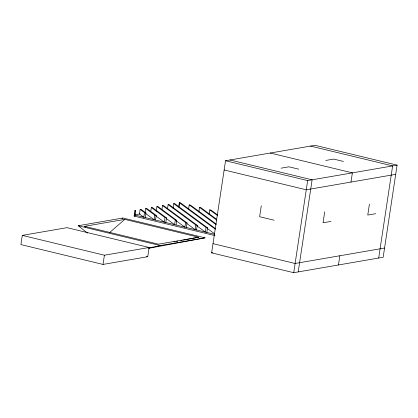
<?xml version="1.0" encoding="UTF-8"?>
<svg xmlns="http://www.w3.org/2000/svg" width="418" height="418" viewBox="0 0 418 418"><rect width="100%" height="100%" fill="white"/><g stroke="black" fill="none" stroke-linecap="round" stroke-linejoin="round"><path stroke-width="0.63" d="M22.295 235.386L20.9 244.598L103.011 264.432L147.737 256.704L149.127 247.498L67.016 227.664L22.295 235.386L104.406 255.22L149.127 247.498M103.011 264.432L104.406 255.22M214.951 235.606L134.1 216.08L134.972 210.322L135.693 210.5L134.998 215.103L134.272 214.925L214.491 234.299M134.758 214.282L134.93 213.133M135.103 211.983L135.364 210.254M140.166 209.423L139.466 214.032L143.813 217.229L144.508 212.626L140.166 209.423L140.955 209.287L145.96 212.976L145.265 217.579M145.145 212.49L145.757 208.462L146.546 208.321L156.222 215.453L155.527 220.061M150.736 211.524L151.347 207.495L152.136 207.359L166.489 217.935L165.789 222.538M145.757 208.462L154.77 215.103L154.075 219.711L145.558 213.436M156.238 211.132L156.938 206.529L157.727 206.393L176.751 220.411L176.056 225.02M161.918 209.596L162.524 205.562L163.318 205.426L187.018 222.893L186.318 227.496M151.347 207.495L165.037 217.585L164.342 222.188L155.721 215.834M167.508 208.629L168.114 204.601L168.909 204.459L197.28 225.37L196.585 229.978M173.01 208.237L173.705 203.634L174.499 203.498L207.542 227.852L206.847 232.455M156.938 206.529L175.299 220.061L174.604 224.67L166.207 218.483M178.69 206.696L179.296 202.667L180.419 202.772L215.39 228.547M178.998 207.203L179.693 202.599M162.524 205.562L185.566 222.543L184.866 227.146L176.49 220.976M188.622 208.932L189.229 204.904L190.681 205.254L216.278 224.116M168.114 204.601L195.828 225.02L195.133 229.628L186.768 223.463M198.796 211.989L199.496 207.38L200.948 207.73L216.634 219.293M173.705 203.634L206.095 227.502L205.395 232.105L197.04 225.945M209.063 214.465L209.758 209.862L211.21 210.212L217.496 214.842M211.612 252.859L225.542 160.752L314.989 145.307L397.1 165.141L383.17 257.248L293.723 272.693L211.612 252.859L212.898 252.639M261.292 205.771L259.635 216.723L274.124 220.223M293.723 272.693L307.653 180.586L397.1 165.141M298.196 271.919L312.126 179.813L230.015 159.979M324.708 211.827L323.051 222.778L330.946 221.415M338.449 264.97L339.839 255.759M350.984 182.07L352.379 172.864L270.263 153.03M369.428 204.099L367.772 215.056L375.667 213.692M378.698 258.021L392.627 165.909L310.517 146.081M121.946 218.849L122.918 218.008L205.034 237.842L148.641 248.313M109.751 232.439L124.789 219.387L198.691 237.236L183.429 240.089M148.86 248.031L160.308 245.565L205.034 237.842M173.893 241.87L175.168 241.63M176.438 241.395L177.707 241.155M180.889 240.564L182.159 240.324M281.068 168.172L288.958 166.808L298.724 169.165M325.789 160.449L333.684 159.086L343.444 161.442M134.909 214.815L140.025 213.932M87.655 233.155L78.197 225.736L122.918 218.008M134.1 216.08L135.375 215.86M85.533 227.12L84.535 226.337L124.789 219.387M395.705 174.348L306.263 189.798L224.147 169.964M198.691 237.236L158.438 244.185L84.535 226.337M384.565 248.036L295.118 263.481L213.002 243.652M225.542 160.752L307.653 180.586M134.972 210.322L135.693 210.5M144.508 212.626L145.96 212.976M154.77 215.103L156.222 215.453M165.037 217.585L166.489 217.935M175.299 220.061L176.751 220.411M185.566 222.543L187.018 222.893M195.828 225.02L197.28 225.37M206.095 227.502L207.542 227.852M78.197 225.736L160.308 245.565M152.272 247.163L153.531 247.466M146.472 256.401L147.737 256.704M209.758 209.862L217.485 215.557M199.496 207.38L216.832 220.161M189.229 204.904L215.981 224.618M179.296 202.667L215.312 229.21M207.307 228.432L214.617 233.814"/></g></svg>
